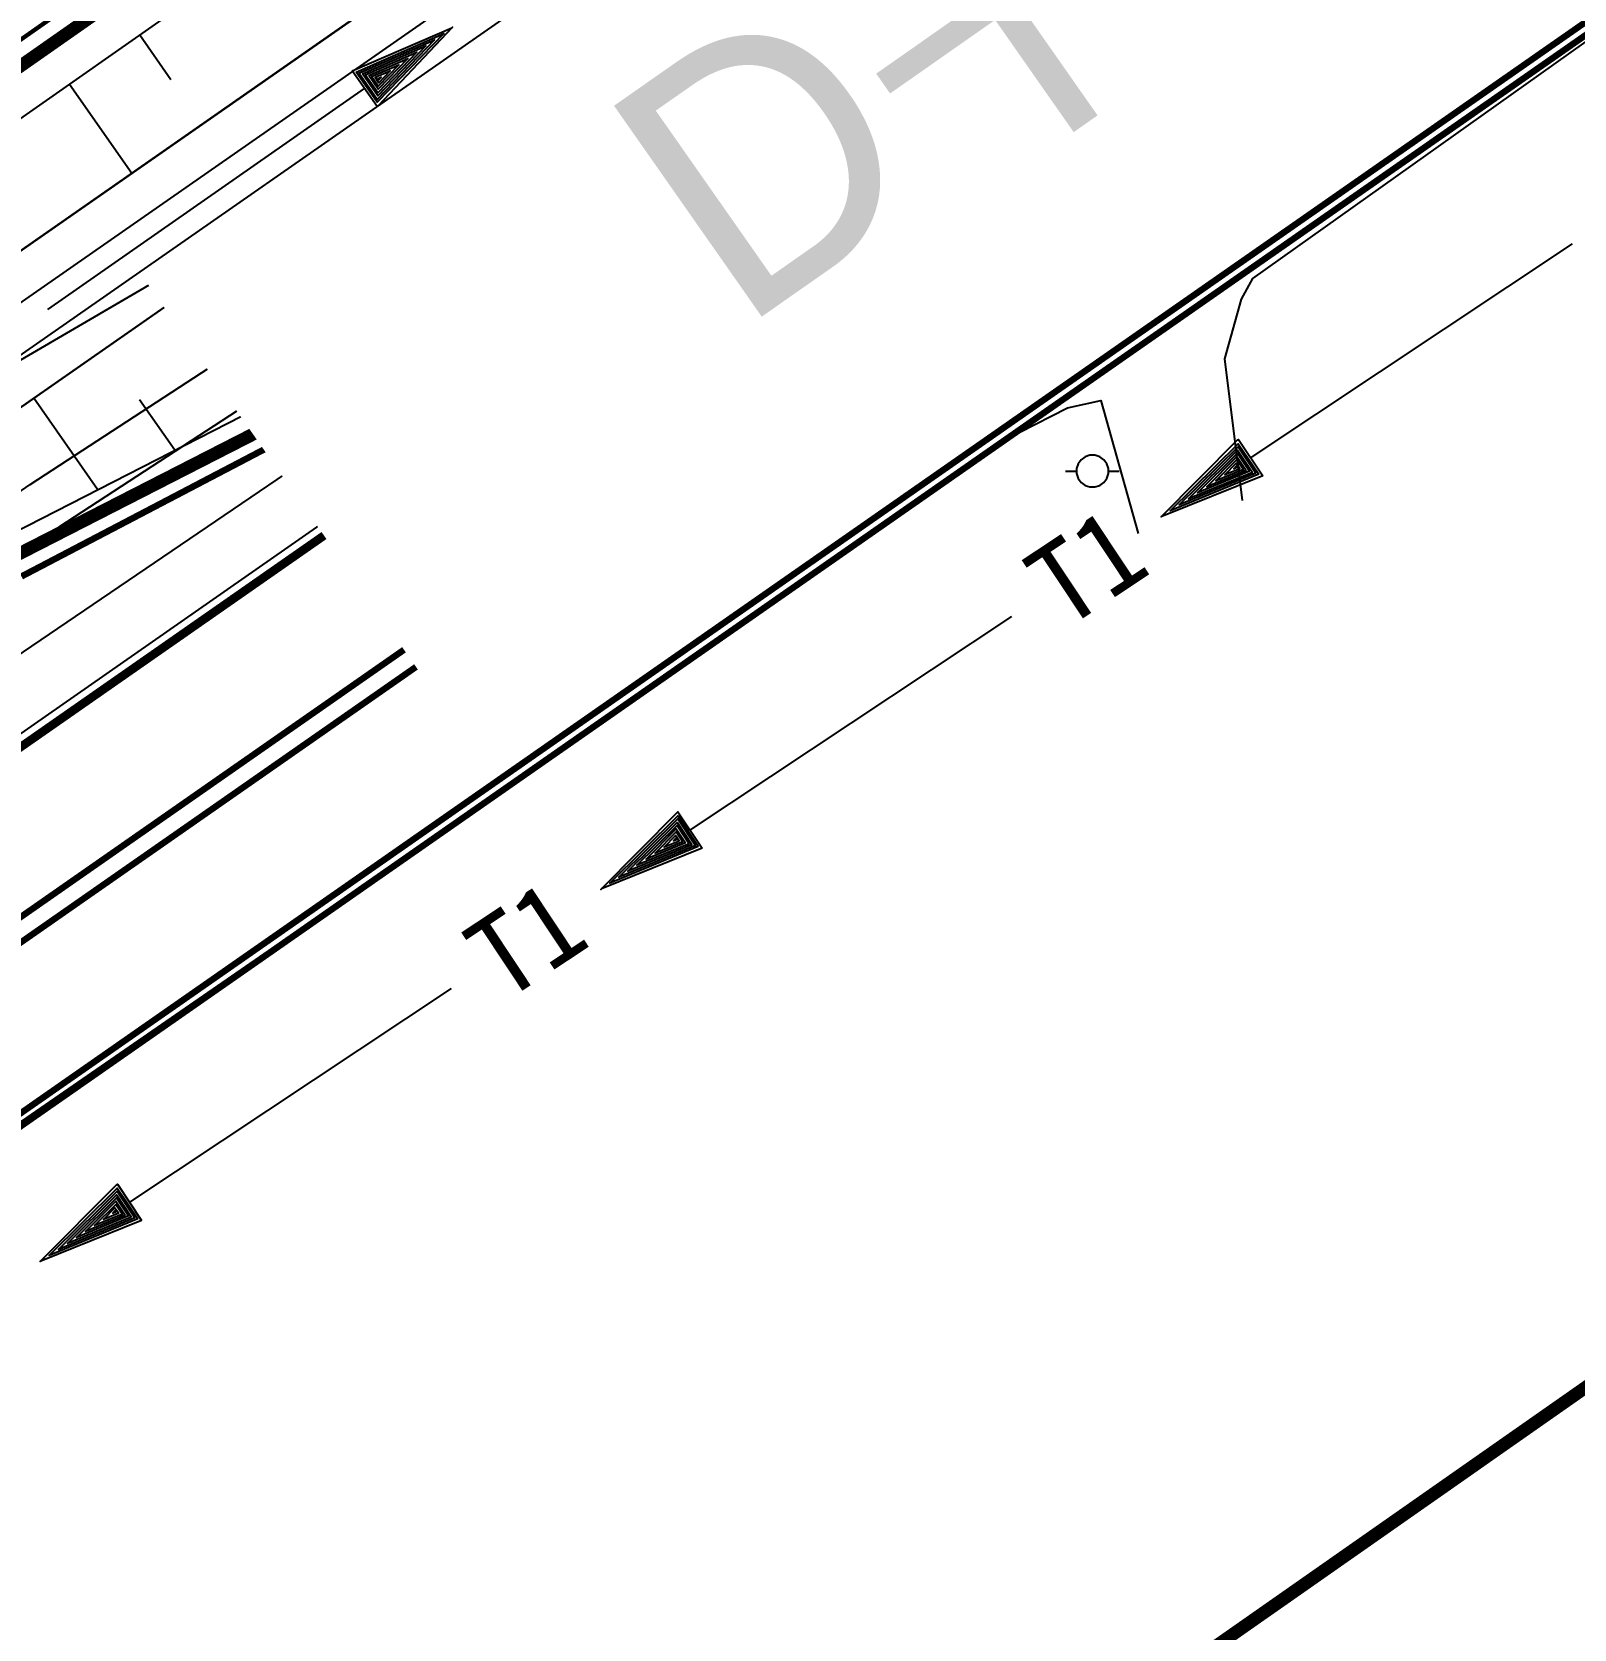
# Model space of a CAD drawing. Header units: millimetres. Extents: x 152904052 to 153933663, y 538271515 to 539240469.
# Drawn here: x 153486251 to 153522183, y 538551338 to 538588560 of the extents above; entities that cross this region are included whole.
import ezdxf
from ezdxf.enums import TextEntityAlignment as Align

# ---------------------------------------------------------------- set-up
doc = ezdxf.new("R2010")
doc.units = ezdxf.units.MM
doc.set_wipeout_variables(frame=1)
doc.linetypes.add('DASHED', pattern=[19.05, 12.7, -6.35])
for name, color, linetype in [('SCHM', 9, 'Continuous'), ('TEXT', 7, 'Continuous'), ('ZONE', 1, 'DASHED')]:
    doc.layers.add(name, color=color, linetype=linetype)
doc.styles.add('IIAC FONT', font='GulimChe.ttf')
doc.styles.add('굴림', font='Gulim.ttf')

msp = doc.modelspace()

# ---------------------------------------------------------------- linework, layer by layer
at = {"layer": 'SCHM'}
for p, q in [((153447653.7, 538556740.9), (153501257.3, 538594112.2)), ((153448225.8, 538555920.7), (153501844.5, 538593303.3)), ((153448799.4, 538555101.6), (153503195.3, 538593026)), ((153449372.9, 538554282.4), (153503421.5, 538591964.6)), ((153485481.2, 538576718.9), (153508439.9, 538588461.5)), ((153488762.8, 538588491.1), (153489489.7, 538587453)), ((153508439.9, 538588461.5), (153494587.2, 538585805.4)), ((153507555.8, 538588009.3), (153507468.5, 538588133.9)), ((153487124.5, 538587344), (153488575.9, 538585271)), ((153503960.3, 538586170.3), (153503076.1, 538587433.1)), ((153505758, 538587089.8), (153505493.4, 538587467.8)), ((153502162.6, 538585250.9), (153501543.1, 538586135.6)), ((153496769.4, 538582492.4), (153494494.8, 538585741)), ((153500364.9, 538584331.4), (153499567.9, 538585469.5)), ((153498567.1, 538583411.9), (153497592.8, 538584803.4)), ((153494971.7, 538581573), (153493912.9, 538583085.1)), ((153493174, 538580653.5), (153492193.7, 538582053.4)), ((153491376.2, 538579734), (153490474.6, 538581021.7)), ((153487780.8, 538577895.1), (153486291.6, 538580021.8)), ((153489578.5, 538578814.5), (153488755.4, 538579990.1))]:
    msp.add_line(p, q, dxfattribs=at)
for points in [[(153309206.5, 538922882.6), (153362041.8, 538959878.3), (153517431.3, 538737959.2), (153500636.4, 538637005.7), (153497846.8, 538615992.3), (153507779.6, 538601806.8), (153445728.8, 538558358.4)], [(153451868.5, 538551091.5), (153454391.5, 538552358.5), (153470526.5, 538563303.6), (153481348.5, 538570923.6), (153502160.5, 538585055.6), (153505944.5, 538587988.6), (153507722.5, 538589393.6), (153509438.5, 538591417.6), (153510699.5, 538594186.6), (153511447.5, 538597181.6), (153512171.5, 538599395.6), (153512918.5, 538600455.6), (153513448.5, 538601437.6), (153514058.5, 538602557.6), (153514256.5, 538608048.6), (153514491.5, 538611342.6), (153514413.5, 538614092.6), (153514491.5, 538616685.6), (153515258.5, 538620161.6), (153515966.5, 538622249.6), (153516831.4, 538623997.6), (153518565.4, 538625577.6), (153523027.4, 538629957.6)], [(153486624.9, 538582095.1), (153494003, 538587240.6)], [(153503936.2, 538586780.9), (153505375.4, 538586780.9)], [(153503933.5, 538586367.6), (153505378.1, 538586367.6)], [(153490107.4, 538583269.8), (153491901.6, 538584289.4), (153491976.6, 538584328.3), (153492014.8, 538584307), (153491998.7, 538584276.2), (153490392.2, 538583338.3), (153490363.9, 538583310.6), (153490365, 538583282.6), (153490392.5, 538583277.7), (153491776.6, 538584061.9), (153491831.5, 538584070), (153491836.7, 538584061.1), (153491816.6, 538584013.6), (153490704.8, 538583361), (153490695.5, 538583325.7), (153490726.3, 538583309.4), (153491583.6, 538583785.4), (153491636.1, 538583784.6), (153491630.1, 538583753.2), (153491174.1, 538583467.6), (153491129.3, 538583427.9), (153491134.2, 538583392.4), (153491157.6, 538583394.7), (153491401.7, 538583500.5), (153491435.7, 538583488.3), (153491428.3, 538583460.1), (153491295.8, 538583354), (153491268.3, 538583324.9), (153491294.8, 538583306.1), (153491369.5, 538583323.2), (153491404.8, 538583288.2), (153491402.3, 538583234.7), (153491423.1, 538583186.9), (153491433.8, 538583155.7), (153491505.5, 538583066.3), (153492179.3, 538581908)], [(153522135.3, 538583619.9), (153514647.8, 538578640.2)], [(153495799, 538579141.4), (153493383.3, 538577490.7), (153493281.9, 538577427), (153493225.4, 538577452.6), (153493244.6, 538577498), (153495404.6, 538579011.3), (153495441.3, 538579053.7), (153495436.5, 538579093.1), (153495397, 538579096.8), (153493533.3, 538577826.7), (153493456.7, 538577808.9), (153493448.4, 538577820.9), (153493471.1, 538577890.3), (153494965.6, 538578942.6), (153494974.6, 538578993.6), (153494929.2, 538579013), (153493773.7, 538578240), (153493699.3, 538578235), (153493704.2, 538578280), (153494314.9, 538578736.9), (153494373.6, 538578798.3), (153494362.6, 538578847.9), (153494329.8, 538578842), (153493997.2, 538578663.9), (153493947.9, 538578677.2), (153493954.9, 538578717.9), (153494129.8, 538578883.3), (153494165.1, 538578927.6), (153494125.6, 538578951.1), (153494022, 538578918.1), (153493968.1, 538578963.4), (153493965.3, 538579039.4), (153493930.3, 538579104.4), (153493911.5, 538579147.3), (153493799.8, 538579265.2), (153492712.1, 538580822.8)], [(153510336.5, 538578326.6), (153510586.5, 538578326.6)], [(153511336.5, 538578326.6), (153511586.5, 538578326.6)], [(153509075.5, 538574937.6), (153501584.7, 538569962.7)], [(153496017.1, 538566263.5), (153488521.5, 538561285.2)]]:
    msp.add_lwpolyline(points, dxfattribs=at)
at = {"layer": 'SCHM', "const_width": 300}
msp.add_lwpolyline([(153516377.8, 538737720.2), (153499645.1, 538637137.3), (153487684.3, 538628762.3), (153506386.8, 538602052.4), (153445810.6, 538559636.4), (153427681.5, 538585527.4, 0.4141458), (153426288.9, 538585772.8), (153424446.1, 538584482.4, 0.4142136), (153424200.5, 538583089.7), (153443870.2, 538554998.6, 0.4088796), (153452912.1, 538553398.1), (153485721, 538576279.9), (153508667.6, 538588016.3)], format="xyb", dxfattribs=at)
at = {"layer": 'SCHM'}
for points, const_width in [([(153508667.6, 538588016.3), (153669836.2, 538700419.6)], 150), ([(153508810.6, 538587811.3), (153669979.2, 538700214.5)], 150), ([(153449425.1, 538542432), (153671838.3, 538697548.8)], 150), ([(153469277.5, 538555685.7), (153672124.4, 538697138.7)], 150), ([(153472902.6, 538554233.9), (153673983.5, 538694473)], 150), ([(153473045.6, 538554028.8), (153674126.5, 538694267.9)], 150), ([(153445933.3, 538560332.8), (153505690.5, 538602175.2), (153498536.4, 538612392.3)], 100), ([(153486007, 538575869.8), (153508810.6, 538587811.3)], 150)]:
    msp.add_lwpolyline(points, dxfattribs=dict(at, const_width=const_width))
for points in [[(153501701.1, 538594421.6), (153447653.7, 538556740.9, -0.1251391), (153445975.2, 538556176.2), (153445565.5, 538555889.3)], [(153494494.8, 538585741), (153449372.9, 538554282.4, -0.2938498), (153447324.7, 538554108.7, -0.0942015), (153445483.6, 538555831.9, -4.9618024)]]:
    msp.add_lwpolyline(points, format="xyb", dxfattribs=at)
for points in [[(153493712.9, 538587654.9), (153496036.6, 538588656.3), (153496053.3, 538588668), (153494308.9, 538586833.2), (153494292.2, 538586821.6), (153493712.9, 538587654.9)], [(153493804.9, 538587624), (153495844.8, 538588521.9), (153494297.5, 538586920.6), (153493804.9, 538587624)], [(153493871.4, 538587600.1), (153495634.3, 538588378.7), (153494295, 538586989.2), (153493871.4, 538587600.1)], [(153493951.8, 538587585.9), (153495428.5, 538588234.6), (153494310, 538587074.3), (153493951.8, 538587585.9)], [(153494017.4, 538587557.3), (153495220, 538588088.6), (153494307.5, 538587143), (153494017.4, 538587557.3)], [(153494100.5, 538587545.1), (153495011.5, 538587942.6), (153494321.7, 538587223.4), (153494100.5, 538587545.1)], [(153494164.2, 538587519.2), (153494802.9, 538587796.6), (153494321.9, 538587294), (153494164.2, 538587519.2)], [(153494244.6, 538587505.1), (153494597.2, 538587652.5), (153494336.1, 538587374.4), (153494244.6, 538587505.1)], [(153494313, 538587478.4), (153494388.6, 538587506.5), (153494334.4, 538587447.8), (153494313, 538587478.4)], [(153504538.5, 538587310.2), (153504315.3, 538587237.7), (153504125.5, 538587099.8), (153503987.5, 538586909.9), (153503915, 538586686.8), (153503915, 538586452.1), (153503987.5, 538586228.9), (153504125.5, 538586039.1), (153504315.3, 538585901.2), (153504538.5, 538585828.7), (153504773.1, 538585828.7), (153504996.3, 538585901.2), (153505186.1, 538586039.1), (153505324, 538586228.9), (153505396.6, 538586452.1), (153505396.6, 538586686.8), (153505324, 538586909.9), (153505186.1, 538587099.8), (153504996.3, 538587237.7), (153504773.1, 538587310.2)], [(153514929, 538578218.4), (153512578, 538577269.2), (153512563.7, 538577259.2), (153514344.2, 538579053.5), (153514366.6, 538579062.1), (153514929, 538578218.4)], [(153510902.8, 538578697), (153510791.3, 538578660.7), (153510696.3, 538578591.8), (153510627.4, 538578496.9), (153510591.1, 538578385.3), (153510591.1, 538578267.9), (153510627.4, 538578156.4), (153510696.3, 538578061.4), (153510791.3, 538577992.5), (153510902.8, 538577956.2), (153511020.2, 538577956.2), (153511131.8, 538577992.5), (153511226.7, 538578061.4), (153511295.6, 538578156.4), (153511331.9, 538578267.9), (153511331.9, 538578385.3), (153511295.6, 538578496.9), (153511226.7, 538578591.8), (153511131.8, 538578660.7), (153511020.2, 538578697)], [(153514834.5, 538578251.8), (153512772.2, 538577398.1), (153514357.6, 538578963.3), (153514834.5, 538578251.8)], [(153514767.7, 538578276.1), (153512985.6, 538577540.3), (153514357.6, 538578892.2), (153514767.7, 538578276.1)], [(153514691.3, 538578293.7), (153513198.9, 538577682.6), (153514339.9, 538578815.8), (153514691.3, 538578293.7)], [(153514621.1, 538578322.8), (153513407.5, 538577821.5), (153514340, 538578744.7), (153514621.1, 538578322.8)], [(153514540, 538578337.2), (153513624.1, 538577959), (153514325.6, 538578663.6), (153514540, 538578337.2)], [(153514477.9, 538578364.8), (153513832.7, 538578097.9), (153514325.7, 538578592.5), (153514477.9, 538578364.8)], [(153514396.8, 538578379.1), (153514046, 538578240.2), (153514311.3, 538578511.3), (153514396.8, 538578379.1)], [(153514331.4, 538578411.6), (153514254.6, 538578379.1), (153514311.4, 538578440.2), (153514331.4, 538578411.6)], [(153501865.9, 538569540.9), (153499523, 538568590.3), (153499503.9, 538568576.9), (153501289.2, 538570374.6), (153501303.5, 538570384.6), (153501865.9, 538569540.9)], [(153501771.3, 538569574.3), (153499717.2, 538568719.1), (153501299.2, 538570289.2), (153501771.3, 538569574.3)], [(153501709.3, 538569601.9), (153499925.8, 538568858.1), (153501299.2, 538570218.1), (153501709.3, 538569601.9)], [(153501628.2, 538569616.2), (153500139.1, 538569000.3), (153501284.9, 538570136.9), (153501628.2, 538569616.2)], [(153501561.3, 538569640.6), (153500347.7, 538569139.3), (153501284.9, 538570065.8), (153501561.3, 538569640.6)], [(153501481.6, 538569663), (153500561, 538569281.5), (153501262.5, 538569986.1), (153501481.6, 538569663)], [(153501414.8, 538569687.3), (153500774.3, 538569423.8), (153501262.5, 538569915), (153501414.8, 538569687.3)], [(153501333.7, 538569701.6), (153500982.9, 538569562.7), (153501248.2, 538569833.8), (153501333.7, 538569701.6)], [(153501271.6, 538569729.3), (153501196.2, 538569705), (153501248.2, 538569762.7), (153501271.6, 538569729.3)], [(153488802.7, 538560863.4), (153486459.8, 538559912.8), (153486445.5, 538559902.7), (153488226, 538561697.1), (153488245.1, 538561710.5), (153488802.7, 538560863.4)], [(153488716.3, 538560895.3), (153486654.1, 538560041.6), (153488236.1, 538561611.7), (153488716.3, 538560895.3)], [(153488649.5, 538560919.7), (153486867.4, 538560183.9), (153488236.1, 538561540.6), (153488649.5, 538560919.7)], [(153488565, 538560938.7), (153487075.9, 538560322.8), (153488221.8, 538561459.4), (153488565, 538560938.7)], [(153488503, 538560966.4), (153487289.3, 538560465.1), (153488221.8, 538561388.3), (153488503, 538560966.4)], [(153488421.8, 538560980.7), (153487497.8, 538560604), (153488207.5, 538561307.2), (153488421.8, 538560980.7)], [(153488359.8, 538561008.4), (153487711.2, 538560746.3), (153488207.5, 538561236), (153488359.8, 538561008.4)], [(153488275.3, 538561027.5), (153487919.7, 538560885.2), (153488185.1, 538561156.3), (153488275.3, 538561027.5)], [(153488208.5, 538561051.8), (153488133, 538561027.5), (153488185.1, 538561085.2), (153488208.5, 538561051.8)]]:
    msp.add_lwpolyline(points, close=True, dxfattribs=at)
at = {"layer": 'SCHM', "ltscale": 0.3, "const_width": 200}
msp.add_lwpolyline([(153454400.7, 538549864.4), (153508810.6, 538587811.3)], dxfattribs=at)
at = {"layer": 'SCHM'}
for points in [[(153514459.5, 538577639.6, 0), (153514043.5, 538580943.6, 0), (153514432.5, 538582328.6, 0), (153514700.5, 538582811.6, 0), (153534154.5, 538596654.6, 0), (153552442.5, 538609399.7, 0), (153564019.5, 538617431.7, 0), (153575549.4, 538625449.7, 0), (153594400.4, 538638673.7, 0), (153613250.4, 538651809.7, 0), (153638635.4, 538669451.8, 0)], [(153448888.5, 538552779.5, 0), (153451788.5, 538554963.5, 0), (153466631.5, 538565717.5, 0), (153481558.5, 538576070.6, 0), (153485014.5, 538580349.6, 0), (153503760.5, 538591305.6, 0), (153510172.5, 538596496.3, 0)], [(153382161.6, 538500264.4, 0), (153382398.6, 538499995.4, 0), (153397011.6, 538510140.5, 0), (153444633.6, 538543421.5, 0), (153444633.6, 538543421.5, 0), (153445819.6, 538544874.5, 0), (153446761.6, 538545668.5, 0), (153452911.5, 538549925.5, 0), (153455044.5, 538550922.5, 0), (153455501.5, 538551225.5, 0), (153481651.5, 538569179.6, 0), (153509439.5, 538588572.6, 0), (153510362.5, 538589716.6, 0), (153510498.5, 538590670.6, 0)], [(153387145.6, 538493594.4, 0), (153386979.6, 538494038.4, 0), (153407390.6, 538508222.5, 0), (153423804.6, 538519601.5, 0), (153448913.6, 538537084.5, 0), (153459937.6, 538544840.5, 0), (153482219.5, 538560555.6, 0), (153509254.5, 538579225.6, 0), (153510381.5, 538579802.6, 0), (153511160.5, 538579970.6, 0), (153512028.5, 538576870.6, 0)]]:
    msp.add_polyline3d(points, dxfattribs=at)
msp.add_polyline3d([(153503581.5, 538589347.6, 0), (153504237.2, 538588342.6, 0), (153486879.8, 538577017.4, 0), (153468904, 538564586.2, 0), (153453114.2, 538552992.9, 0), (153452404, 538553960.1, 0), (153468207.5, 538565563.5, 0), (153486210.5, 538578013.6, 0)], close=True, dxfattribs=at)
at = {"layer": 'ZONE', "linetype": 'Continuous', "lineweight": -3, "const_width": 300, "flags": 128}
msp.add_lwpolyline([(153735877.4, 538706412.6), (153236194.6, 538356530.9), (152963745.8, 538745628.2), (153463428.6, 539095509.8)], close=True, dxfattribs=at)

# ---------------------------------------------------------------- texts
at = {"layer": 'SCHM', "style": 'IIAC FONT'}
for rotation, p in [(33.64556, (153510819.6, 538576098.4)), (33.56392, (153497760.5, 538567420.2))]:
    msp.add_text('T1', height=1918.79, rotation=rotation, dxfattribs=at).set_placement(p, align=Align.MIDDLE_CENTER)

# ---------------------------------------------------------------- next in the draw order: wipeouts: each hides what was drawn before it
at = {"color": 1}
msp.add_wipeout([(153495700.8, 538573047), (153530105.2, 538597137.2), (153523222.3, 538606967.1), (153488817.9, 538582876.9)], dxfattribs=at).dxf.layer = 'TEXT'

# ---------------------------------------------------------------- next in the draw order: texts
at = {"layer": 'TEXT', "style": '굴림'}
msp.add_text('D구역', height=6000, rotation=35, dxfattribs=at).set_placement((153509461.5, 538590007.1), align=Align.MIDDLE)

doc.saveas('drawing.dxf')
